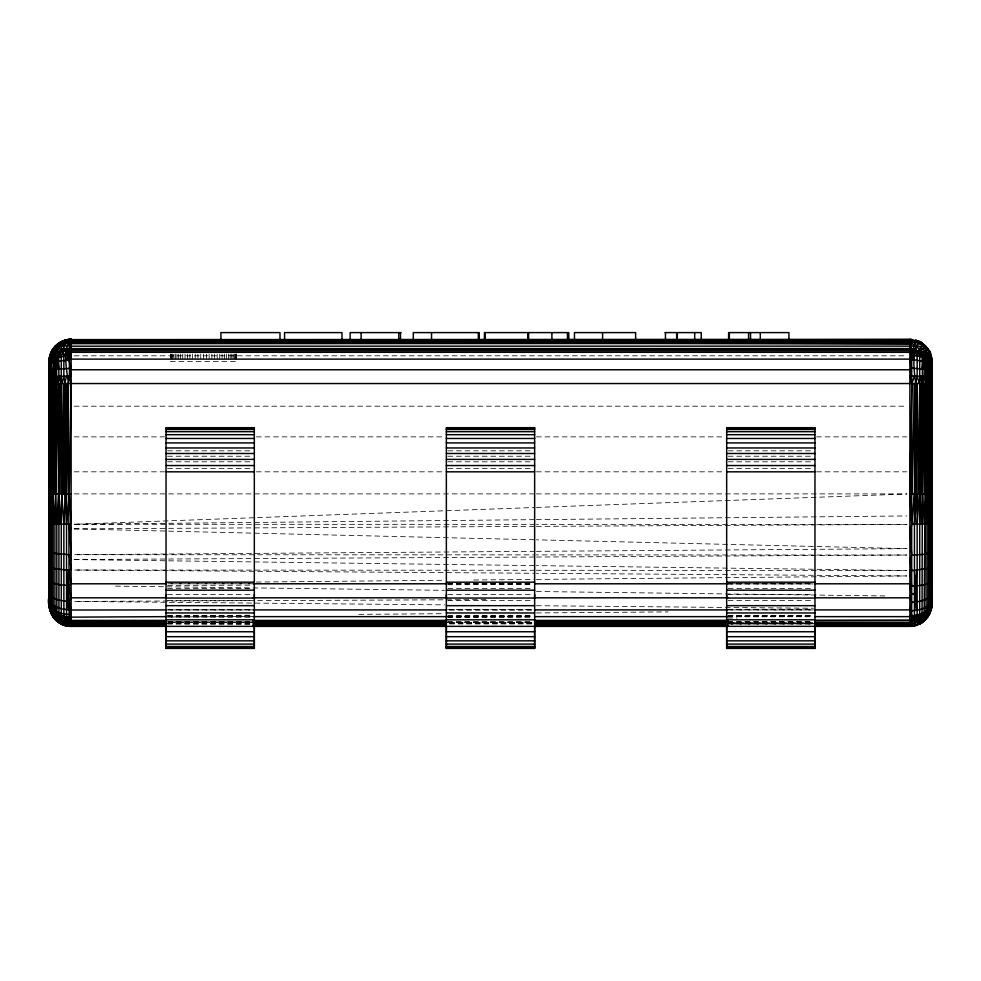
<?xml version="1.0" encoding="UTF-8"?>
<svg xmlns="http://www.w3.org/2000/svg" width="981" height="981" viewBox="0 0 981 981"><rect width="100%" height="100%" fill="white"/><g stroke="black" fill="none" stroke-linecap="round" stroke-linejoin="round"><path stroke-width="0.74" stroke-dasharray="4.91 3.68" d="M534.89 524.345L74.188 524.283L534.89 507.484M536.423 507.422L906.812 494.007M74.188 524.246L534.89 519.648M536.423 519.636L906.812 515.945M256.323 582.052L444.577 580.286M473.664 580.004L534.89 579.44M536.423 579.415L906.812 575.945L536.423 573.284M167.555 615.872L253.257 615.197M358.874 614.351L444.577 613.677M536.423 612.941L668.049 611.899M534.89 551.347L74.188 554.706L534.89 554.878M536.423 551.347L906.812 548.649L536.423 539.82M74.188 528.833L534.89 526.392M536.423 526.38L906.812 524.418L536.423 524.345M74.188 559.526L534.89 557.036M536.423 557.024L906.812 555.025L536.423 554.878M485.914 599.636L74.188 601.427L444.577 604.86M167.555 585.363L253.257 585.167M447.643 584.725L531.825 584.541M727.743 584.1L813.445 583.903L727.743 583.793M167.555 616.522L253.257 616.424M447.643 616.191L531.825 616.08M727.743 615.847L813.445 615.749M167.555 623.413L253.257 623.217M531.825 622.567L447.643 622.763L531.825 622.923M727.743 622.101L813.445 621.905M813.445 623.855L727.743 624.014L813.445 624.1M74.188 355.809L906.812 355.809M74.188 406.195L906.812 406.195M74.188 436.876L164.489 436.876M256.323 436.876L444.577 436.876M536.423 436.876L724.677 436.876M816.511 436.876L906.812 436.876M167.555 450.831L252.804 450.831M447.876 450.831L531.604 450.831M728.196 450.831L813.445 450.831M167.555 456.226L252.804 456.226M447.876 456.226L531.604 456.226M728.196 456.226L813.445 456.226M167.555 461.806L252.804 461.806M447.876 461.806L531.604 461.806M728.196 461.806L813.445 461.806M167.555 468.378L252.804 468.378M447.876 468.378L531.604 468.378M728.196 468.378L813.445 468.378M74.188 471.824L164.489 471.824M256.323 471.824L444.577 471.824M536.423 471.824L724.677 471.824M816.511 471.824L906.812 471.824M74.188 493.897L534.89 493.897M536.423 493.897L906.812 493.897M534.89 570.28L74.188 570.01L534.89 573.272M536.423 570.28L906.812 570.488L536.423 565.62M253.257 583.769L167.555 583.781L253.257 583.793M447.643 583.744L531.825 583.732M727.743 583.707L813.445 583.707M447.643 583.793L531.825 583.793M167.555 588.477L252.804 588.477M447.876 588.477L531.604 588.477M728.196 588.477L813.445 588.477M167.555 594.633L252.804 594.633M447.876 594.633L531.604 594.633M728.196 594.633L813.445 594.633M167.555 600.531L252.804 600.531M447.876 600.531L531.604 600.531M728.196 600.531L813.445 600.531M167.555 609.826L253.257 609.741M447.643 609.569L531.825 609.483M727.743 609.299L813.445 609.226M167.555 615.553L252.804 615.553M447.876 615.553L531.604 615.553M728.196 615.553L813.445 615.553M253.257 616.534L167.555 616.975M447.643 616.411L531.825 616.362M727.743 616.252L813.445 616.203M447.643 616.644L531.825 616.644L447.643 616.89M727.743 616.644L813.445 616.644M727.743 616.804L813.445 616.742M167.555 622.028L253.257 621.991L167.555 621.868M447.643 621.893L531.825 621.856M727.743 621.758L813.445 621.721M252.804 622.346L167.555 622.346L253.257 622.408M447.876 622.346L531.604 622.346M728.196 622.346L813.445 622.346L727.743 622.31M531.825 623.658L447.643 623.793L531.825 623.928M727.743 623.72L813.445 623.671M167.555 617.147L253.257 617.282M447.643 617.576L531.825 617.711M727.743 618.018L736.927 618.03M167.555 621.733L253.257 621.819M447.643 622.015L531.825 622.113M167.555 623.695L253.257 623.953M167.555 624.039L253.257 624.161M447.643 622.53L531.825 622.727M536.423 605.706L813.445 608.245M74.188 559.575L534.89 565.596M115.513 586.148L444.577 590.329M536.423 591.506L885.389 595.945M74.188 528.918L534.89 539.783M236.642 354.104L236.642 361.462L170.486 361.462L170.486 354.104M236.396 354.104L236.396 361.462M235.918 354.104L235.918 361.462M235.219 354.104L235.219 361.462M234.275 354.104L234.275 361.462M233.122 354.104L233.122 361.462M231.749 354.104L231.749 361.462M230.179 354.104L230.179 361.462M228.414 354.104L228.414 361.462M226.464 354.104L226.464 361.462M224.355 354.104L224.355 361.462M222.098 354.104L222.098 361.462M219.707 354.104L219.707 361.462M217.193 354.104L217.193 361.462M214.581 354.104L214.581 361.462M211.896 354.104L211.896 361.462M209.149 354.104L209.149 361.462M206.366 354.104L206.366 361.462M203.558 354.104L203.558 361.462M200.749 354.104L200.749 361.462M197.966 354.104L197.966 361.462M195.219 354.104L195.219 361.462M192.534 354.104L192.534 361.462M189.922 354.104L189.922 361.462M187.408 354.104L187.408 361.462M185.017 354.104L185.017 361.462M182.76 354.104L182.76 361.462M180.651 354.104L180.651 361.462M178.701 354.104L178.701 361.462M176.936 354.104L176.936 361.462M175.366 354.104L175.366 361.462M173.993 354.104L173.993 361.462M172.84 354.104L172.84 361.462M171.896 354.104L171.896 361.462M171.197 354.104L171.197 361.462M170.719 354.104L170.719 361.462M253.257 609.912L167.555 609.912L253.257 609.924M531.825 609.912L447.643 609.912L531.825 609.949M813.445 609.912L727.743 609.912L813.445 609.974M813.445 623.45L727.743 623.291L813.445 623.389"/><path stroke-width="1.47" d="M71.123 625.24L71.123 626.332C55.377 626.712 46.156 609.974 49.05 595.81C46.291 609.986 55.304 626.749 71.123 626.332L909.878 626.332C922.545 626.614 933.213 614.584 931.95 602.089L931.214 609.924L930.466 606.945L930.969 355.87L929.694 352.302L925.39 346.097L919.871 341.842L915.739 340.186L911.692 355.576L911.68 620.335L909.878 619.931L918.424 619.146L919.724 614.229C925.328 612.573 931.668 608.576 931.95 602.089L931.594 607.705L931.95 599.084C930.282 608.661 917.995 610.795 909.878 610.746L909.878 339.389L70.203 339.671C62.208 352.204 67.027 369.763 68.363 383.534L69.197 620.421L70.473 625.24L71.123 626.062L166.022 625.976L67.664 626.062C58.737 624.578 48.425 616.178 50.534 606.246L51.662 383.534C50.19 367.716 48.621 340.235 71.123 339.389L71.123 626.332L166.022 626.332M166.022 620.397L71.123 620.397C63.397 620.593 55.402 617.331 50.828 610.93L50.178 610.93L49.136 605.682L49.05 578.888L49.332 607.717L49.05 604.259L49.05 361.462C48.829 349.677 59.326 339.181 71.123 339.389C66.72 353.381 71.454 369.138 68.363 383.534L66.561 493.897M49.541 504.541L49.222 579.697C53.967 585.289 62.551 584.921 69.308 585.583L71.123 583.793L166.022 583.793M49.136 605.682L49.7 364.405M51.662 383.534L51.686 607.754L50.178 610.93L49.393 358.2C50.816 347.715 60.515 339.254 71.123 339.389L70.203 339.671M924.875 346.612L925.561 345.937L919.871 341.842C922.974 342.909 935.224 354.313 929.265 356.348L929.301 608.514L929.24 611.911L927.83 605.964L926.996 610.66L927.793 613.665L927.83 523.768L926.052 383.534L925.451 493.897L925.488 383.534L924.2 376.348L924.2 361.535L923.464 353.025L919.074 348.476L914.108 346.121L71.123 346.195L67.934 350.916L67.922 355.833L71.123 368.255L56.8 369.187L49.7 371.284L49.344 383.534C51.539 377.427 44.55 365.766 53.17 362.884C52.385 352.204 59.375 339.561 71.123 339.389C65.69 340.309 63.753 346.845 62.956 351.529L53.17 355.281L53.17 609.176C51.883 618.79 62.33 626.258 71.123 626.332L69.308 625.24L67.1 620.151L65.568 622.077L68.204 625.24L71.123 626.332C62.747 626.221 54.985 618.999 54.911 610.452L54.911 523.731L58.443 383.534C60.748 370.144 52.815 344.601 71.123 339.389C62.931 339.389 55.059 344.257 51.392 351.578L71.123 350.769L909.878 350.769C917.726 351.198 929.816 352.216 931.95 361.462L931.95 604.259C931.472 612.316 926.984 619.906 919.871 623.891L922.839 622.101L915.678 625.314L914.721 621.844L913.078 619.882L914.451 615.369L919.724 614.229L922.042 617.723L921.38 620.495L911.766 624.063L814.978 624.1M53.268 348.598L913.434 348.549L918.915 351.738L919.724 356.434L919.7 618.741L917.689 620.74L909.878 622.494L814.978 622.395M54.911 523.731L53.17 523.572L51.735 493.897L53.219 383.534L51.686 370.34L50.583 493.897L50.534 364.356L51.331 356.765L54.973 351.578L55.512 493.897L56.812 523.879L56.812 613.812L58.296 619.796L58.921 614.829L58.946 383.534L58.921 524.001L71.123 524.283L69.308 493.897L71.123 383.534L69.308 375.956L54.911 376.569L53.697 383.534L53.06 493.897L54.911 523.731L58.921 524.001M931.95 383.534L49.05 383.534L49.222 599.967L51.686 604.014L54.911 606.368L53.697 614.204L54.899 617.135L56.812 613.812L58.921 614.829L61.3 618.741L61.276 524.112L63.863 383.534L63.863 493.897L64.709 383.534L63.851 376.054L63.851 356.226L62.956 351.529L61.276 356.63L61.288 493.897L61.276 376.152M58.86 617.748L60.037 619.796L62.011 619.023L63.851 616.399L65.568 622.077L66.549 616.902L66.561 383.534L65.298 493.897L63.851 524.197L63.875 619.514L55.512 619.796L53.268 617.233L57.793 617.123L58.921 614.829L66.549 616.902L71.123 617L69.896 622.077L166.022 621.5M50.534 606.246L50.178 610.93L49.7 604.688C53.599 612.267 63.238 614.756 71.123 614.437C65.016 600.458 69.676 584.639 66.549 569.986C60.908 569.041 52.802 570.084 49.05 565.068L49.05 531.984M254.324 594.633L254.324 648.404L166.034 648.404L166.034 594.633M534.645 594.633L534.645 648.404L446.355 648.404L446.355 594.633M814.966 594.633L814.966 648.404L726.676 648.404L726.676 594.633M931.95 564.455L931.3 566.76L927.83 568.502L911.692 570.611L909.878 559.538L911.692 555.197L909.878 528.845L911.692 524.492L930.466 523.376L931.227 493.897L931.3 605.338C930.65 615.958 920.779 625.584 909.878 625.363L909.878 626.332L814.978 626.332M915.739 625.547L909.878 626.332L909.878 610.746L913.078 618.263L920.914 616.411L926.996 612.904L926.223 615.614L921.38 620.495L924.188 612.426L925.917 615.381L928.014 616.853M814.966 648.404L814.966 625.89L911.962 626.234L911.607 622.42L914.451 619.698L914.439 383.534L911.95 493.897M919.332 341.523C911.324 353.969 914.084 369.653 915.702 383.534L915.69 493.897L914.451 524.455L917.125 493.897L917.137 383.534L919.258 493.897L917.149 524.394L917.149 619.551L919.332 624.21M788.957 339.757L909.878 339.622C919.712 341.633 928.21 340.922 917.161 351.37L917.149 376.005L915.702 383.534M917.689 620.74L922.042 617.723L922.569 383.534L922.042 352.571L921.184 350.266L925.377 346.109M814.978 620.544L909.878 620.397C914.513 619.82 922.532 620.237 924.188 614.854L925.941 354.129L929.914 352.204L930.196 354.521M925.377 619.624L924.016 618.263L926.089 613.615L926.039 493.897L924.188 524.087L922.545 493.897L922.569 383.534L924.2 376.348L926.089 376.508L927.83 383.534L927.315 493.897L926.089 523.94M61.104 341.805L909.878 342.05C925.941 341.486 930.932 355.993 927.83 369.788L927.83 523.768M930.442 355.637L931.214 355.809L931.864 359.586L931.214 609.924L930.613 609.716L931.95 604.259M931.95 601.696L931.791 566.16L931.876 605.584M931.95 534.081L931.95 565.534L931.3 371.174L926.089 369.396L911.692 368.108L909.878 369.751L71.123 369.751L69.308 368.243L71.123 375.968L69.308 375.956M931.95 431.652L931.95 400.199L931.95 514.51L931.791 522.971L930.466 523.376L929.853 383.534L929.314 370.229L927.83 383.534L924.163 353.344L924.2 361.535C933.654 364.282 932.588 370.462 931.214 355.809L931.95 363.644L930.981 355.87L930.429 357.587C929.117 347.311 919.307 341.216 909.878 339.696L67.664 339.671C56.579 341.523 48.878 352.792 49.05 363.62M931.791 362.001L931.791 399.574L931.3 398.973M49.05 552.536L49.05 443.179M49.724 493.897L49.908 383.534L49.835 493.897L50.534 523.18L53.17 523.572M55.512 493.897L56.824 353.344L53.219 383.534M914.439 493.897L911.692 524.492L909.878 493.897L911.95 383.534L909.878 375.919L922.079 376.214L922.14 493.897M931.3 365.006L931.754 360.027L931.95 493.897L909.878 493.897M51.686 523.376L50.534 370.806L49.7 522.971L50.534 523.18M919.258 493.897L919.712 383.534L919.724 524.308M929.338 493.897L930.221 356.066M67.664 626.062C59.669 624.627 50.08 617.159 51.686 607.754L53.219 613.665L52.091 614.155L49.724 608.134M931.472 482.125L931.791 603.72L931.95 601.353M931.791 566.074L931.95 551.273M931.95 565.461L931.791 600.544M931.656 493.897L931.3 523.167L931.95 515.932M917.137 383.534L915.69 493.897L914.439 383.534M929.265 383.534L927.781 493.897L929.301 523.584L930.417 383.534L930.797 493.897M49.7 385.239L49.222 400.064L49.7 399.463M931.46 512.879L931.95 471.824L931.95 534.486M49.553 451.934L49.05 493.897L71.123 493.897M931.95 386.698L931.95 364.037M49.957 356.912L50.178 354.803L49.749 357.636L50.178 354.803L53.17 355.281L49.393 358.2L49.271 383.534L49.05 372.253L49.7 371.284L49.05 378.077M51.662 611.899L49.565 607.521L49.7 601.328L49.308 606.503L50.178 610.93M931.95 378.887L931.852 383.534L931.3 370.646M931.95 361.462L930.969 355.87L931.656 358.825M931.95 587.852C934.586 599.649 920.141 601.868 911.692 602.248L909.878 597.821L911.692 594.106L909.878 586.148C917.161 585.547 927.842 586.503 931.95 579.391L931.791 580.2L931.95 577.735M49.05 419.843L49.7 413.798M915.813 619.452L917.149 619.551L914.721 621.844L917.149 614.891L922.496 622.077M931.791 365.803L931.092 493.897L931.165 383.534L930.466 370.695M928.982 352.633L928.823 355.98L927.842 353.16L926.444 354.435L926.089 362.087M53.17 362.884L61.276 360.824L69.308 360.15L71.123 359.12L909.878 359.12L911.692 355.576L909.878 349.052L71.123 349.052L69.308 350.83L71.123 352.326L909.878 352.326L911.692 355.576L917.149 356.029L918.915 351.738L919.074 348.476M56.8 361.695L57.168 351.578C59.265 345.533 64.255 339.512 71.123 339.389M931.864 606.148L931.95 602.064M56.812 523.879L58.431 493.897L58.443 383.534L56.8 376.41L55.512 383.534L54.961 493.897L53.697 383.534L54.911 369.518L54.041 354.742L52.079 354.803M50.534 370.806L49.773 383.534L49.05 514.51L49.7 522.971L49.185 471.824L49.528 485.068M49.7 601.328L49.393 607.533L49.59 602.542M931.95 549.36L931.3 552.18M925.941 354.129L924.2 369.064L923.158 361.29L923.464 353.025L927.707 348.513M926.089 613.615L927.217 616.301L929.301 604.688M917.149 570.341L914.451 593.959L917.149 610.207M911.692 368.108L909.878 359.966L911.692 359.966L913.078 355.637L913.434 348.549L911.692 350.855L911.692 355.576M67.922 585.534L69.308 570.084L71.123 570.01L69.308 554.755L53.17 553.198L49.7 551.923L49.05 549.654M69.308 493.897L66.549 524.259L65.298 493.897L64.709 383.534L66.549 375.993M909.878 352.326L910.895 350.818L911.962 339.5L909.878 339.389L911.938 339.745M929.314 363.448L929.927 356.925M54.887 354.227L53.17 369.911M927.83 369.788L926.444 354.435L924.715 351.161L922.545 352.731L922.079 356.949L923.158 357.243L924.2 361.535L909.878 359.12M54.911 362.234L55.868 353.773L57.168 351.578L58.946 352.584L63.483 348.598L63.851 351.394L66.389 348.598L67.934 350.916L66.549 355.931L57.842 357.415L56.8 369.187L55.868 353.773L54.973 351.578M49.222 599.967L49.308 606.503M930.466 364.221L931.116 358.506M930.466 606.945L929.914 613.53M49.05 566.981L49.222 565.669L49.222 579.697L49.05 565.068M926.089 369.396L926.935 354.717L927.83 362.737L929.265 356.348M922.079 368.77L923.158 361.29M931.656 606.859L930.969 609.863M914.451 610.623L915.813 601.929L915.813 585.939L914.451 570.513M56.812 611.531L56.076 616.129L54.911 606.368L61.276 608.845L69.308 610.023L166.022 609.912M66.549 609.802L67.922 601.463L69.308 601.537L71.123 597.821L69.308 585.583M53.17 355.281L51.686 363.595L50.828 354.803L49.05 361.462L49.393 358.2L49.05 386.931L49.222 386.036M913.434 348.549L917.149 356.029L919.724 356.434L921.184 350.266L918.915 351.738M53.219 613.665L54.004 609.826L53.17 605.252M922.079 615.921L924.016 618.263L923.403 617.074L928.541 612.855L929.694 613.432L930.172 611.163M54.911 610.452L54.029 614.486L54.004 609.826M929.694 613.432L930.577 609.704M911.692 610.832L909.878 609.912L911.692 602.248M61.288 351.921L59.78 351.578L58.921 357.133L57.854 352.952L57.842 357.415L57.241 353.148L58.921 368.893M931.95 413.209L931.3 413.393M55.831 611.016L56.812 607.313M915.739 340.186L922.496 343.644M63.851 376.054L61.742 383.534L61.729 493.897L63.851 524.197M58.137 343.657L911.582 343.485L920.313 346.722L924.715 351.161L925.132 353.773L926.272 353.883M920.411 619.146L922.079 613.395L923.403 617.074M66.549 360.272L69.308 350.83L71.123 355.809L66.549 355.931M926.089 611.31L925.12 615.921L924.188 614.854M911.95 383.534L914.451 375.931M60.037 619.796L66.267 625.24L71.123 626.332L67.174 625.24L63.63 622.077L64.476 619.759L62.11 619.796L61.276 615.7M927.217 616.301L930.013 610.869L929.301 608.514M914.451 360.088L913.078 355.637L914.844 351.088M63.851 356.226L66.352 351.026M930.417 610.047L930.797 609.397M917.149 619.146L918.449 617.233M55.512 345.937L69.651 345.937L71.123 343.804M51.049 354.803L51.723 353.859M911.864 340.517L71.123 340.579L70.178 341.829L909.878 342.05L911.582 343.485L71.123 342.05L69.896 343.657M52.091 614.155L52.79 613.272M67.677 622.077L69.197 620.421L66.549 616.902M814.978 616.644L909.878 616.644L914.451 615.369L915.813 617.858M69.308 340.493L71.123 339.696M49.246 493.897L49.7 442.75M911.876 625.253L909.878 626.062L814.978 626.013M166.022 616.644L69.308 617.159L69.712 620.421L71.123 621.635L166.022 621.856M64.501 340.493L67.775 339.671M922.042 352.571L922.949 352.387M166.022 625.155L64.292 625.24M931.742 359.598L931.95 363.644M913.397 620.274L909.878 618.251L913.078 618.263M911.692 594.106L914.451 593.959M911.692 555.197L924.188 554.314L931.791 551.886L931.95 552.524M253.257 621.365L446.11 621.083M534.89 620.948L727.743 620.666M166.022 625.952L70.203 626.062L70.473 625.24L71.123 626.025L69.308 625.24M684.885 625.388L534.89 625.547L727.743 625.817M401.082 332.596L350.156 332.596L350.156 339.451M664.971 332.596L701.231 332.596L701.231 339.451M635.909 339.904L664.983 339.88M700.189 339.843L729.275 339.818M64.292 340.493L71.123 340.579M166.034 428.133L254.324 428.133M446.355 428.133L534.645 428.133M726.676 428.133L814.966 428.133M166.034 429.47L254.324 429.47M446.355 429.47L534.645 429.47M726.676 429.47L814.966 429.47M166.034 431.677L254.324 431.677M446.355 431.677L534.645 431.677M726.676 431.677L814.966 431.677M166.034 434.693L254.324 434.693M446.355 434.693L534.645 434.693M726.676 434.693L814.966 434.693M166.034 438.47L254.324 438.47M446.355 438.47L534.645 438.47M726.676 438.47L814.966 438.47M166.034 442.921L254.324 442.921M446.355 442.921L534.645 442.921M726.676 442.921L814.966 442.921M166.034 447.961L254.324 447.961M446.355 447.961L534.645 447.961M726.676 447.961L814.966 447.961M166.034 453.492L254.324 453.492M446.355 453.492L534.645 453.492M726.676 453.492L814.966 453.492M166.034 459.39L254.324 459.39M446.355 459.39L534.645 459.39M726.676 459.39L814.966 459.39M166.034 465.546L254.324 465.546M446.355 465.546L534.645 465.546M726.676 465.546L814.966 465.546M49.05 471.824L49.773 471.824M166.034 471.824L254.324 471.824M446.355 471.824L534.645 471.824M726.676 471.824L814.966 471.824M166.034 582.187L254.324 582.187M446.355 582.187L534.645 582.187M726.676 582.187L814.966 582.187M253.257 583.793L446.11 583.793M534.89 583.793L727.743 583.793M814.978 583.793L909.878 583.793L911.692 586.172L909.878 570.537L911.692 570.611M166.034 590.17L254.324 590.17M446.355 590.17L534.645 590.17M726.676 590.17L814.966 590.17M71.123 597.821L166.022 597.821M253.257 597.821L446.11 597.821M534.89 597.821L727.743 597.821M814.978 597.821L909.878 597.821M166.034 605.669L254.324 605.669M446.355 605.669L534.645 605.669M726.676 605.669L814.966 605.669M253.257 609.912L446.11 609.912M534.89 609.912L727.743 609.912M814.978 609.912L909.878 609.912M166.034 612.966L254.324 612.966M446.355 612.966L534.645 612.966M726.676 612.966L814.966 612.966M51.478 614.155L53.697 614.204M253.257 616.644L446.11 616.644M534.89 616.644L727.743 616.644M166.034 619.808L254.324 619.808M446.355 619.808L534.645 619.808M726.676 619.808L814.966 619.808M253.257 620.397L446.11 620.397M534.89 620.397L727.743 620.397M814.978 620.397L909.878 620.397L911.607 622.42M71.123 623.646L166.022 623.806M446.11 623.634L253.257 623.634L446.11 623.867M534.89 623.634L727.743 623.622M814.978 623.622L909.878 623.622M61.104 623.928L166.022 624.039M253.257 625.118L446.11 625.228M534.89 625.105L727.743 625.314M814.978 625.105L909.878 625.363M534.89 625.645L727.743 625.473M814.978 625.388L821.109 625.388M253.257 626.025L446.11 626.062M534.89 626.013L727.743 626.062M253.257 626.332L446.11 626.332M534.89 626.332L727.743 626.332M166.034 631.752L254.324 631.752M446.355 631.752L534.645 631.752M726.676 631.752L814.966 631.752M166.034 636.681L254.324 636.681M446.355 636.681L534.645 636.681M726.676 636.681L814.966 636.681M166.034 640.826L254.324 640.826M446.355 640.826L534.645 640.826M726.676 640.826L814.966 640.826M166.034 644.1L254.324 644.1M446.355 644.1L534.645 644.1M726.676 644.1L814.966 644.1M166.034 646.479L254.324 646.479M446.355 646.479L534.645 646.479M726.676 646.479L814.966 646.479M166.034 647.926L254.324 647.926M446.355 647.926L534.645 647.926M726.676 647.926L814.966 647.926M71.123 342.05L909.878 343.804L911.386 345.619M71.123 621.635L166.022 621.733M253.257 621.819L446.11 622.015M534.89 622.113L727.743 622.31M166.022 622.248L58.137 622.077L55.525 619.869L58.149 622.113M253.257 622.408L446.11 622.763M534.89 622.923L727.743 623.291L534.89 622.739M534.89 623.928L727.743 624.051M253.257 623.953L446.11 624.296M534.89 624.443L727.743 624.787L534.89 624.566M253.257 624.161L446.11 624.443M71.123 625.118L166.022 625.216M253.257 625.314L446.11 625.522M253.257 622.064L446.11 622.518M66.549 569.986L69.308 570.084L71.123 583.793M922.079 376.214L924.2 376.348M67.922 601.463C61.325 600.617 51.098 599.931 49.05 592.23M914.451 619.698L915.8 619.833M69.651 345.937L71.123 346.195M919.724 356.434L922.079 356.949L920.558 352.081M69.43 348.598L71.123 349.052L69.909 350.793L71.123 352.326M931.3 442.554L931.95 496.533M909.878 340.579L911.754 341.768M909.878 616.644L911.692 618.373M69.308 614.621L71.123 616.644M915.616 349.359L917.161 351.37M62.11 619.796L63.63 622.077M909.878 346.195L911.692 350.855M931.3 384.711L931.791 385.508M69.308 355.772L71.123 359.12M65.519 619.943L63.851 616.399L65.568 622.077M71.123 528.845L69.308 524.283L71.123 554.731L69.308 554.755L71.123 559.538M931.3 363.779L931.791 365.177M58.921 376.263L61.276 383.534L58.934 493.897L61.276 524.112M919.724 376.091L922.066 383.534L919.7 493.897L922.079 524.21L924.139 383.534L924.924 493.897M919.724 616.841L920.264 618.57M909.878 369.751L911.692 375.895M917.149 376.005L919.271 383.534M49.05 371.149L49.222 371.762M927.793 613.665L926.089 607.104M60.111 352.204L61.276 356.63M929.694 352.302L930.319 354.754M69.308 601.537L71.123 609.912M930.969 355.87L931.558 359.573M927.83 609.986L928.296 613.199M922.545 352.731L923.158 357.243M49.7 604.688L50.203 609.397M49.577 363.191L49.222 359.536L49.209 442.958M49.05 604.259L49.332 607.717M49.344 359.745L49.7 365.14L50.129 358.188L50.534 364.356M912.808 350.904L913.078 355.637M49.05 588.183L49.222 593.37L49.05 578.888M931.46 455.724L931.656 471.824M50.203 383.534L50.583 493.897M917.125 493.897L917.149 524.394M788.908 339.451L788.908 332.596L728.601 332.596L728.601 339.451M760.3 332.596L760.3 339.451M750.539 332.596L750.539 339.451M748.577 332.596L748.577 339.451M729.337 332.596L729.337 339.451M726.676 625.89L726.676 648.404M694.695 332.596L694.695 339.451M677.307 332.596L677.307 339.451M676.657 332.596L676.657 339.451M665.461 332.596L665.461 339.451M635.627 339.451L635.627 332.596L574.461 332.596L574.461 339.451M602.579 332.596L602.579 339.451M568.784 339.451L568.784 332.596L484.442 332.596L484.442 339.451M567.459 332.596L567.459 339.451M551.898 332.596L551.898 339.451M534.645 625.89L534.645 648.404M528.587 332.596L528.587 339.451M527.852 332.596L527.852 339.451M485.055 332.596L485.055 339.451M479.268 339.451L479.268 332.596L413.295 332.596L413.295 339.451M478.311 332.596L478.311 339.451M446.355 625.89L446.355 648.404M431.542 332.596L431.542 339.451M400.493 332.596L400.493 339.451M398.74 332.596L398.74 339.451M361.131 332.596L361.131 339.451M342.013 339.451L342.013 332.596L284.551 332.596L284.551 339.451M279.99 339.451L279.99 332.596L220.921 332.596L220.921 339.451M254.324 625.89L254.324 648.404M166.034 625.89L166.034 648.404M49.271 360.199L49.222 365.925L49.393 358.2L49.271 360.199M911.938 625.988L909.878 626.062L911.95 626.001M446.11 625.645L253.257 625.866L446.11 625.719M254.324 427.679L166.034 427.679L166.034 598.042L254.324 598.042L254.324 427.679M534.645 427.679L446.355 427.679L446.355 598.042L534.645 598.042L534.645 427.679M814.966 427.679L726.676 427.679L726.676 598.042L814.966 598.042L814.966 427.679M909.878 625.105L814.978 624.934L909.878 625.105"/></g></svg>
